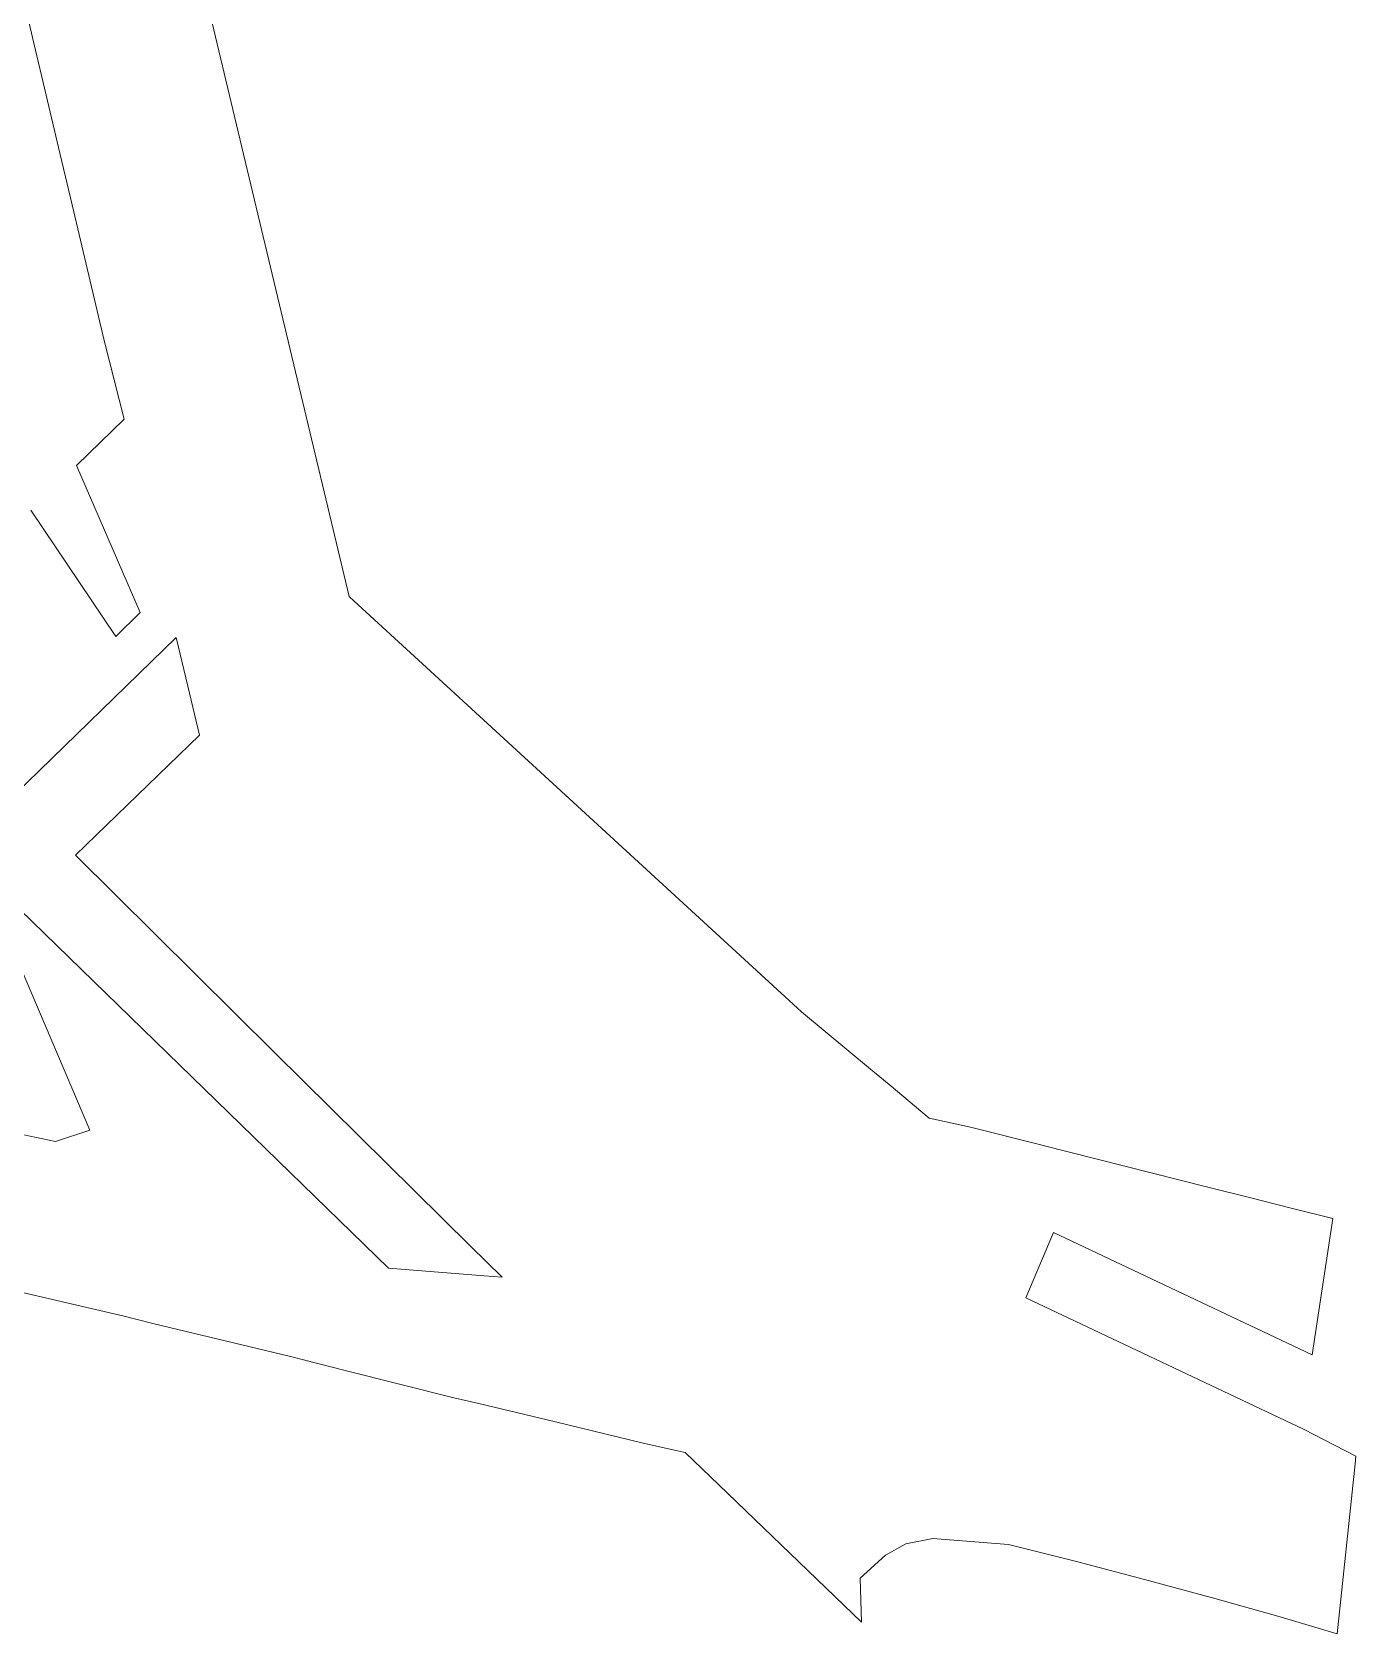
# Model space of a CAD drawing. Header units: metres. Extents: x 305195 to 306755, y 6261447 to 6263623.
# Drawn here: x 306088.4 to 306465.2, y 6261447.2 to 6261903 of the extents above; entities that cross this region are included whole.
import ezdxf

# ---------------------------------------------------------------- set-up
doc = ezdxf.new("R2010")
doc.units = ezdxf.units.M
doc.layers.add('Cadastre Land Parcels_SP_EXT', color=9, linetype='Continuous', lineweight=5)

msp = doc.modelspace()

# ---------------------------------------------------------------- linework, layer by layer
at = {"layer": 'Cadastre Land Parcels_SP_EXT', "linetype": 'Continuous'}
for points in [[(306085.4, 6261914.91), (306088.94, 6261899.79), (306092.41, 6261884.95), (306095.88, 6261870.11), (306099.76, 6261853.79), (306104.54, 6261833.71), (306108.95, 6261815.18), (306114.64, 6261792.78), (306101.06, 6261779.61), (306119.17, 6261737.76), (306112.19, 6261731.02), (306088.01, 6261766.95)], [(306085.69, 6261544.33), (306103.95, 6261540.11), (306114.24, 6261537.69), (306122.74, 6261535.54), (306161.91, 6261526.08), (306177.49, 6261522.16), (306208.43, 6261514.38), (306215.5, 6261512.71), (306237.4, 6261507.55), (306261.89, 6261501.56), (306267.86, 6261500.19), (306274.29, 6261498.78), (306283.86, 6261489.59), (306324.45, 6261450.5), (306324.07, 6261463.04), (306331.27, 6261469.64), (306337.12, 6261472.87), (306344.77, 6261474.3), (306353.07, 6261473.65), (306366.28, 6261472.64), (306385.67, 6261467.76), (306405.02, 6261462.7), (306424.33, 6261457.46), (306443.58, 6261452.05), (306459.8, 6261447.18), (306464.96, 6261495.63), (306465.19, 6261497.76), (306450.24, 6261505.45), (306371.25, 6261542.82), (306379.11, 6261561.41), (306452.71, 6261526.64), (306458.63, 6261565.35), (306446.77, 6261568.34), (306434.88, 6261571.34), (306422.99, 6261574.33), (306375.76, 6261586.22), (306375.47, 6261586.3), (306355.51, 6261591.33), (306343.76, 6261593.97), (306332.29, 6261603.53), (306327.04, 6261607.91), (306307.39, 6261624.21), (306211.12, 6261712.57), (306199.5, 6261723.24), (306180.08, 6261741.04), (306178.64, 6261742.32), (306146.57, 6261876.56), (306139.06, 6261907.98)], [(306083.4, 6261685.89), (306129.43, 6261730.68), (306132.72, 6261716.89), (306136.03, 6261702.94), (306100.76, 6261668.72), (306157.47, 6261612.56), (306213.22, 6261557.49), (306222.16, 6261548.67), (306217.11, 6261549.08), (306189.87, 6261551.29), (306084.93, 6261653.32)], [(306084.82, 6261637.6), (306104.88, 6261590.48), (306095.07, 6261587.27), (306082.45, 6261589.93)]]:
    msp.add_lwpolyline(points, dxfattribs=at)

doc.saveas('drawing.dxf')
